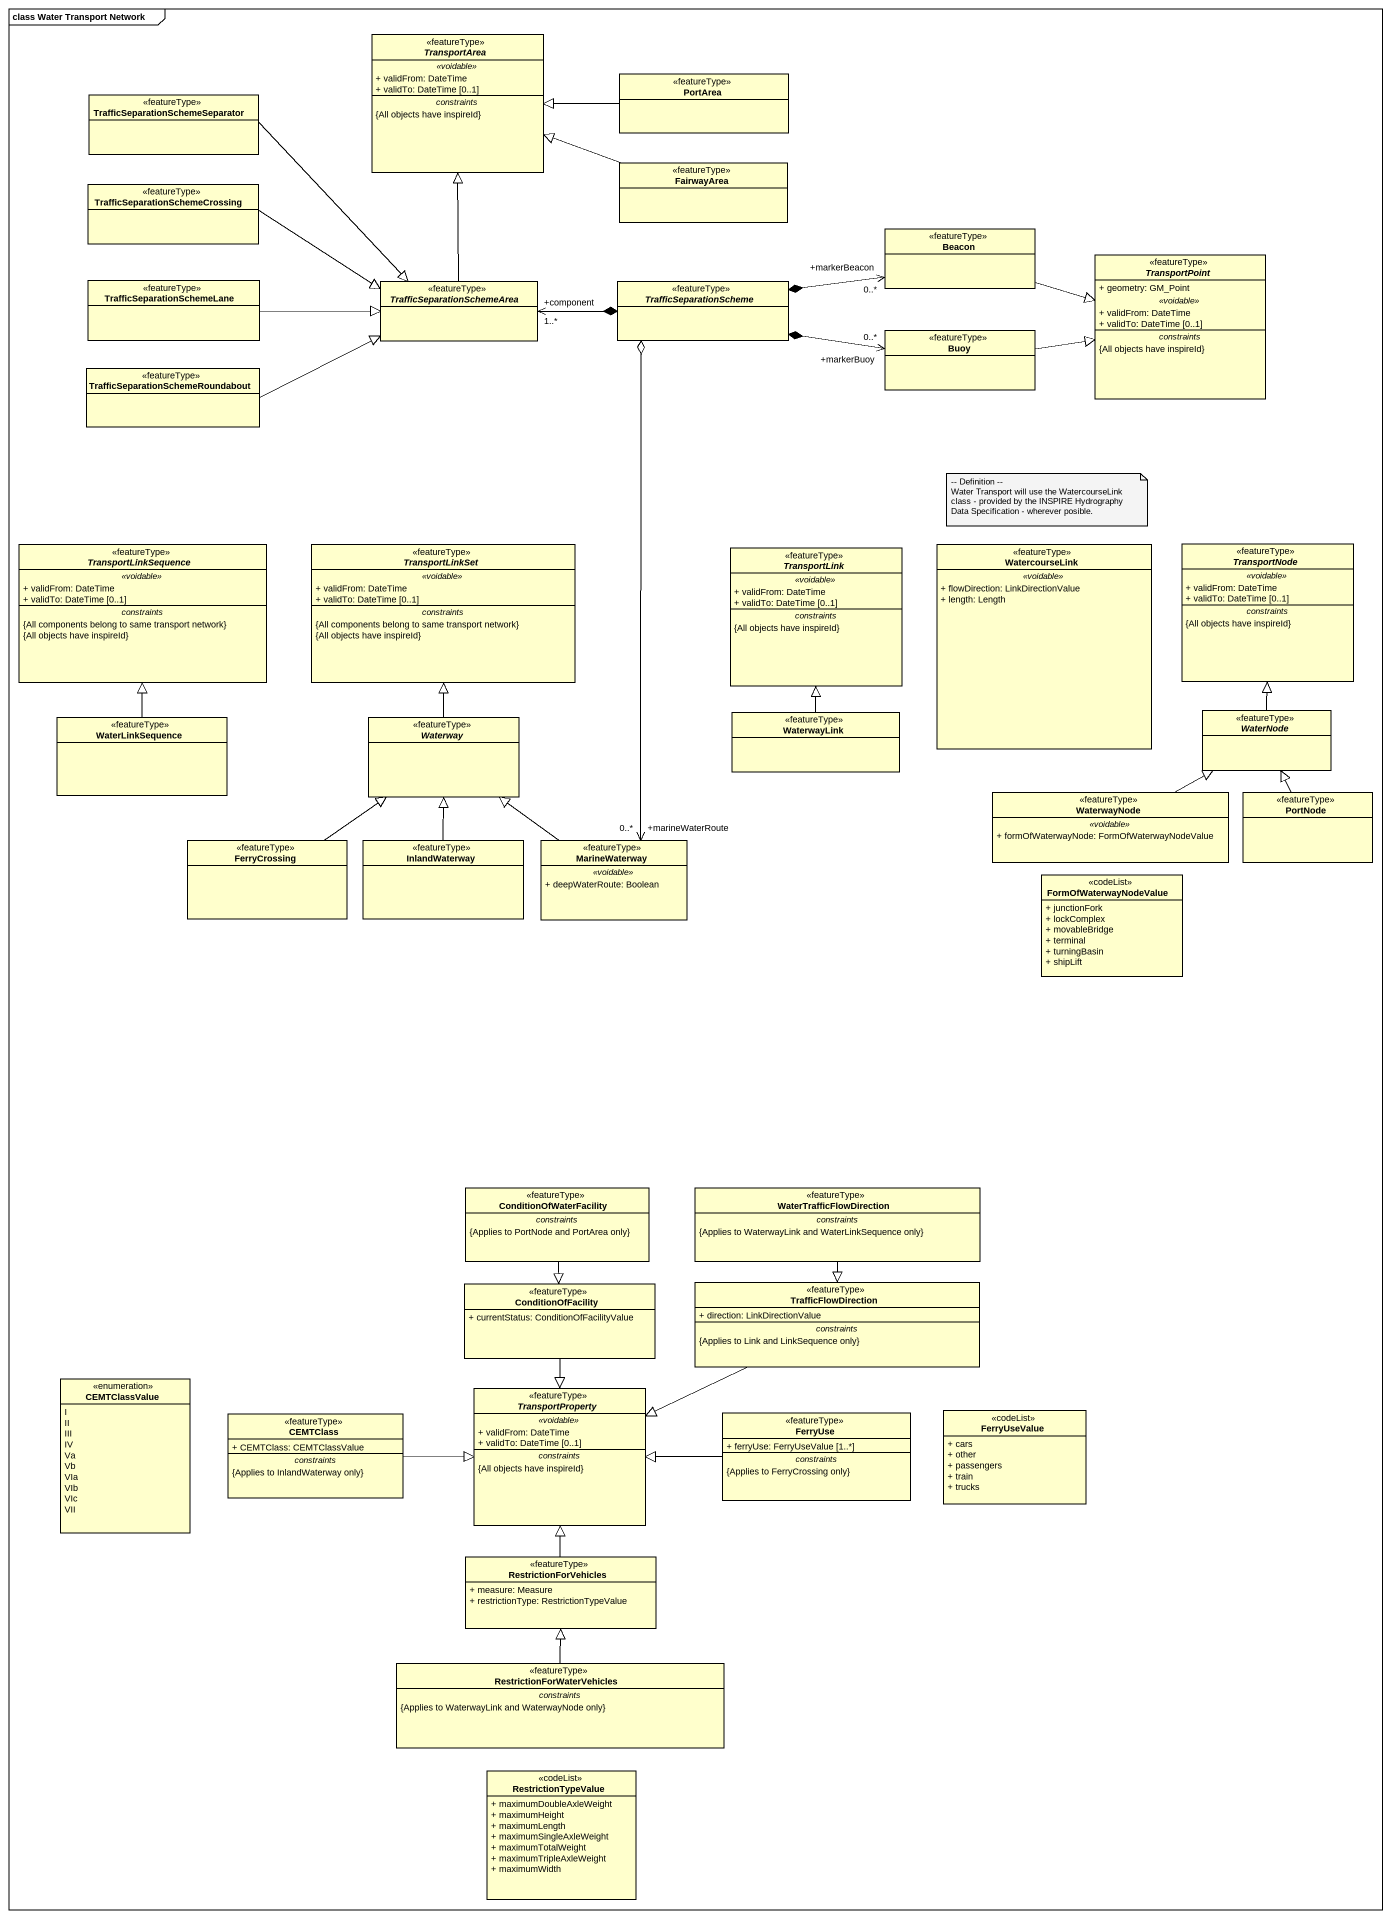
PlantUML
@startuml
mainframe class Water Transport Network
hide circle
hide empty members
skinparam classAttributeIconSize 0
abstract class TransportArea <<featureType>> {
  .. <<voidable>> ..
  + validFrom: DateTime
  + validTo: DateTime [0..1]
  -- constraints --
  {All objects have inspireId}
}
class "TrafficSeparationSchemeSeparator" as TrafficSeparationSchemeSepar <<featureType>>
class PortArea <<featureType>>
class FairwayArea <<featureType>>
class "TrafficSeparationSchemeCrossing" as TrafficSeparationSchemeCross <<featureType>>
class Beacon <<featureType>>
abstract class TransportPoint <<featureType>> {
  + geometry: GM_Point
  .. <<voidable>> ..
  + validFrom: DateTime
  + validTo: DateTime [0..1]
  -- constraints --
  {All objects have inspireId}
}
class TrafficSeparationSchemeLane <<featureType>>
abstract class TrafficSeparationSchemeArea <<featureType>>
abstract class TrafficSeparationScheme <<featureType>>
class Buoy <<featureType>>
class "TrafficSeparationSchemeRoundabout" as TrafficSeparationSchemeRound <<featureType>>
abstract class TransportLinkSequence <<featureType>> {
  .. <<voidable>> ..
  + validFrom: DateTime
  + validTo: DateTime [0..1]
  -- constraints --
  {All components belong to same transport network}
  {All objects have inspireId}
}
abstract class TransportLinkSet <<featureType>> {
  .. <<voidable>> ..
  + validFrom: DateTime
  + validTo: DateTime [0..1]
  -- constraints --
  {All components belong to same transport network}
  {All objects have inspireId}
}
abstract class TransportLink <<featureType>> {
  .. <<voidable>> ..
  + validFrom: DateTime
  + validTo: DateTime [0..1]
  -- constraints --
  {All objects have inspireId}
}
class WatercourseLink <<featureType>> {
  .. <<voidable>> ..
  + flowDirection: LinkDirectionValue
  + length: Length
}
abstract class TransportNode <<featureType>> {
  .. <<voidable>> ..
  + validFrom: DateTime
  + validTo: DateTime [0..1]
  -- constraints --
  {All objects have inspireId}
}
class WaterLinkSequence <<featureType>>
abstract class Waterway <<featureType>>
class WaterwayLink <<featureType>>
abstract class WaterNode <<featureType>>
class WaterwayNode <<featureType>> {
  .. <<voidable>> ..
  + formOfWaterwayNode: FormOfWaterwayNodeValue
}
class PortNode <<featureType>>
class FerryCrossing <<featureType>>
class InlandWaterway <<featureType>>
class MarineWaterway <<featureType>> {
  .. <<voidable>> ..
  + deepWaterRoute: Boolean
}
class FormOfWaterwayNodeValue <<codeList>> {
  + junctionFork
  + lockComplex
  + movableBridge
  + terminal
  + turningBasin
  + shipLift
}
class ConditionOfWaterFacility <<featureType>> {
  -- constraints --
  {Applies to PortNode and PortArea only}
}
class WaterTrafficFlowDirection <<featureType>> {
  -- constraints --
  {Applies to WaterwayLink and WaterLinkSequence only}
}
class ConditionOfFacility <<featureType>> {
  + currentStatus: ConditionOfFacilityValue
}
class TrafficFlowDirection <<featureType>> {
  + direction: LinkDirectionValue
  -- constraints --
  {Applies to Link and LinkSequence only}
}
enum CEMTClassValue {
  I
  II
  III
  IV
  Va
  Vb
  VIa
  VIb
  VIc
  VII
}
class CEMTClass <<featureType>> {
  + CEMTClass: CEMTClassValue
  -- constraints --
  {Applies to InlandWaterway only}
}
abstract class TransportProperty <<featureType>> {
  .. <<voidable>> ..
  + validFrom: DateTime
  + validTo: DateTime [0..1]
  -- constraints --
  {All objects have inspireId}
}
class FerryUse <<featureType>> {
  + ferryUse: FerryUseValue [1..*]
  -- constraints --
  {Applies to FerryCrossing only}
}
class FerryUseValue <<codeList>> {
  + cars
  + other
  + passengers
  + train
  + trucks
}
class RestrictionForVehicles <<featureType>> {
  + measure: Measure
  + restrictionType: RestrictionTypeValue
}
class RestrictionForWaterVehicles <<featureType>> {
  -- constraints --
  {Applies to WaterwayLink and WaterwayNode only}
}
class RestrictionTypeValue <<codeList>> {
  + maximumDoubleAxleWeight
  + maximumHeight
  + maximumLength
  + maximumSingleAxleWeight
  + maximumTotalWeight
  + maximumTripleAxleWeight
  + maximumWidth
}
TrafficSeparationSchemeSepar --|> TrafficSeparationSchemeArea
PortArea -left-|> TransportArea
FairwayArea -left-|> TransportArea
TrafficSeparationSchemeCross -right-|> TrafficSeparationSchemeArea
Beacon -right-|> TransportPoint
Beacon "+markerBeacon\n0..*" <-left-* TrafficSeparationScheme
TrafficSeparationSchemeLane -right-|> TrafficSeparationSchemeArea
TrafficSeparationSchemeArea -up-|> TransportArea
TrafficSeparationSchemeArea "+component\n1..*" <-right-* TrafficSeparationScheme
Buoy -right-|> TransportPoint
Buoy "+markerBuoy\n0..*" <-left-* TrafficSeparationScheme
TrafficSeparationSchemeRound -right-|> TrafficSeparationSchemeArea
WaterLinkSequence -up-|> TransportLinkSequence
Waterway -up-|> TransportLinkSet
WaterwayLink -up-|> TransportLink
WaterNode -up-|> TransportNode
WaterwayNode -right-|> WaterNode
PortNode -up-|> WaterNode
FerryCrossing -up-|> Waterway
InlandWaterway -up-|> Waterway
MarineWaterway "+marineWaterRoute\n0..*" <-up-o TrafficSeparationScheme
MarineWaterway -up-|> Waterway
ConditionOfWaterFacility --|> ConditionOfFacility
WaterTrafficFlowDirection --|> TrafficFlowDirection
ConditionOfFacility --|> TransportProperty
TrafficFlowDirection -left-|> TransportProperty
CEMTClass -right-|> TransportProperty
FerryUse -left-|> TransportProperty
RestrictionForVehicles -up-|> TransportProperty
RestrictionForWaterVehicles -up-|> RestrictionForVehicles
note as N1
  ~-- Definition ~--
  Water Transport will use the WatercourseLink class - provided by the INSPIRE Hydrography Data Specification - wherever posible.
end note
@enduml
